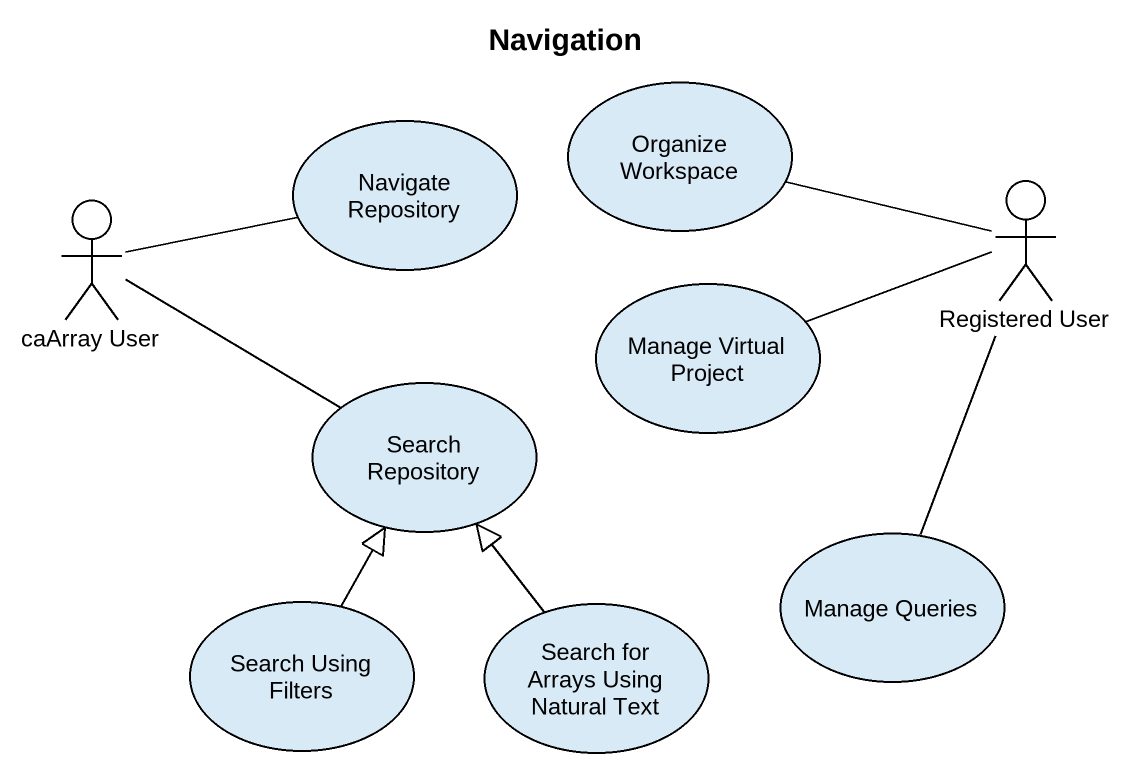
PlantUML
@startuml
title Navigation
usecase "Organize Workspace" as Organize_Workspace
usecase "Navigate Repository" as Navigate_Repository
actor "Registered User" as Registered_User
actor "caArray User" as caArray_User
usecase "Manage Virtual Project" as Manage_Virtual_Project
usecase "Search Repository" as Search_Repository
usecase "Manage Queries" as Manage_Queries
usecase "Search Using Filters" as Search_Using_Filters
usecase "Search for Arrays Using Natural Text" as Search_for_Arrays_Using
Registered_User -left- Organize_Workspace
Registered_User -left- Manage_Virtual_Project
Registered_User -- Manage_Queries
caArray_User -right- Navigate_Repository
caArray_User -right- Search_Repository
Search_Using_Filters -up-|> Search_Repository
Search_for_Arrays_Using -up-|> Search_Repository
@enduml
